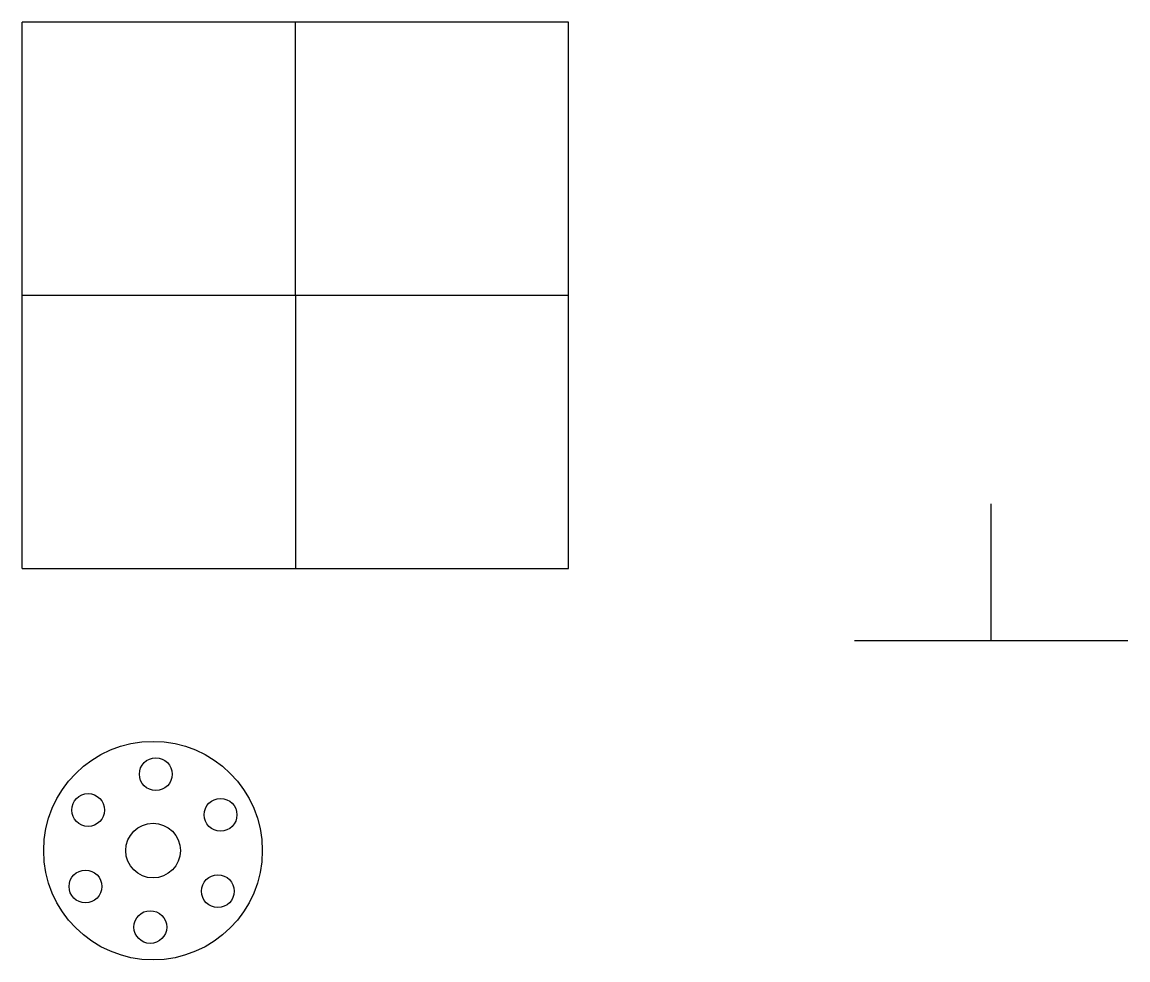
# Model space of a CAD drawing. Header units: millimetres. Extents: x -355 to 50, y -117 to 226.
import ezdxf

# ---------------------------------------------------------------- set-up
doc = ezdxf.new("R2010")
doc.units = ezdxf.units.MM

# ---------------------------------------------------------------- blocks, each defined once
blk = doc.blocks.new('*U2')
blk.add_circle((0, 0), 6)
blk = doc.blocks.new('*U3')
at = {"color": 0, "linetype": 'ByBlock', "lineweight": -2, "transparency": 16777216}
blk.add_blockref('*U2', (-305.74, -48.96), dxfattribs=at)
for p, rotation in [((-330.47, -62.08), 59.99999999999999), ((-282.01, -63.82), 299.9999999999999), ((-331.47, -90.06), 120), ((-283.01, -91.79), 240), ((-307.74, -104.92), 180)]:
    blk.add_blockref('*U2', p, dxfattribs=dict(at, rotation=rotation))

msp = doc.modelspace()

# ---------------------------------------------------------------- linework, layer by layer
for p, q in [((-354.64, 126.35), (-354.64, 226.35)), ((-254.64, 226.35), (-354.64, 226.35)), ((-254.64, 126.35), (-254.64, 226.35)), ((-154.64, 226.35), (-254.64, 226.35)), ((-154.64, 226.35), (-254.64, 226.35)), ((-154.64, 26.35), (-154.64, 226.35)), ((-354.64, 126.35), (-154.64, 126.35)), ((-354.64, 26.35), (-354.64, 126.35)), ((-254.64, 126.35), (-254.64, 26.35)), ((0, 0), (0, 50)), ((-354.64, 26.35), (-154.64, 26.35)), ((-50, 0), (50, 0))]:
    msp.add_line(p, q)
for radius in [40, 10]:
    msp.add_circle((-306.74, -76.94), radius)

# ---------------------------------------------------------------- block references
msp.add_blockref('*U3', (0, 0))

doc.saveas('drawing.dxf')
